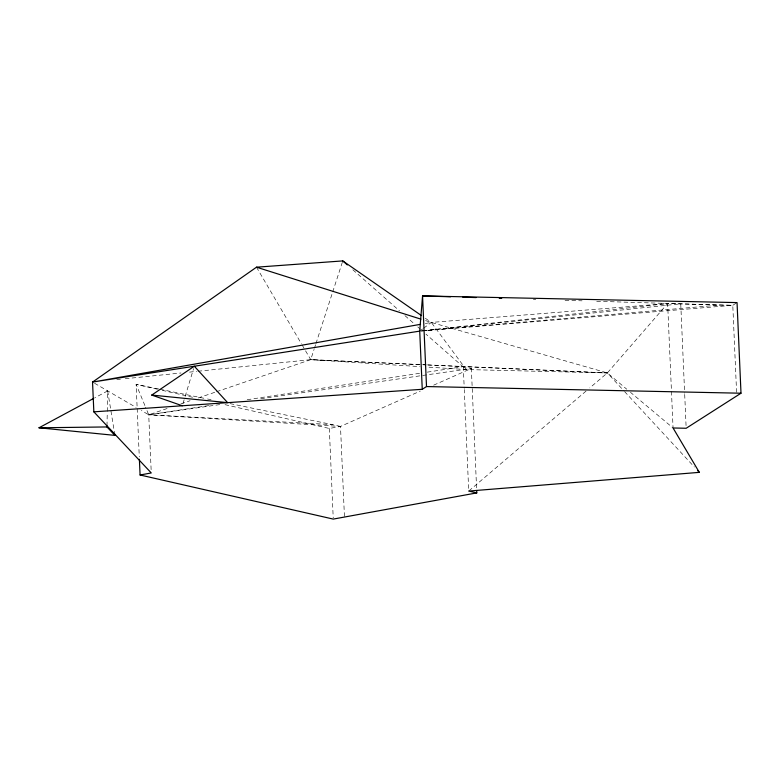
<?xml version="1.0" encoding="UTF-8"?>
<svg xmlns="http://www.w3.org/2000/svg" width="780" height="780" viewBox="0 0 780 780"><rect width="100%" height="100%" fill="white"/><g stroke="black" fill="none" stroke-linecap="round" stroke-linejoin="round"><path stroke-width="0.58" stroke-dasharray="3.9 2.92" d="M106.987 425.831L107.25 412.581M107.279 411.372L107.679 390.897L94.799 397.81M183.017 403.445L184.782 397.625M185.133 396.464L193.606 368.56M216.518 391.716L310.732 359.658L314.087 349.323M314.457 348.173L315.578 344.731M315.949 343.58L332.339 293.056M332.709 291.915L342.401 262.06M736.193 303.137L732.791 305.321L667.631 303.537L607.347 372.938L589.787 387.904M586.092 391.053L468.721 491.069L464.285 389.581M422.614 328.955L419.718 331.13L667.631 303.537L673.062 427.986L630.484 392.32M423.579 328.234L431.311 322.433L667.631 303.537M225.011 404.654L329.316 428.464L340.499 426.426L420.342 391.063M433.651 385.164L471.354 368.462L476.629 489.284M167.115 408.535L148.726 414.794L141.355 410.504M180.901 403.845L190.086 400.715M198.13 397.976L215.368 392.116M425.324 323.485L431.311 322.433L607.347 372.938L626.779 389.22M208.757 405.6L148.726 414.794L145.577 407.189M247.172 399.721L420.059 373.25M427.264 372.138L463.291 366.629L607.347 372.938L623.766 390.692M219.755 404.596L148.726 414.794L151.164 470.535M260.686 398.716L471.354 368.462L463.291 366.629L423.335 364.806M736.583 392.32L732.791 305.321L420.927 331.032L680.745 303.82L684.645 393.227M116.785 379.587L120.422 379.216M125.268 378.719L181.028 372.986M189.52 372.119L196.794 371.368M198.003 371.241L310.732 359.658L421.356 364.611M420.927 331.022L719.677 305.038L732.791 305.321M533.364 299.335L535.801 299.403M565.032 300.3L582.075 300.827M596.69 301.275L719.677 305.038M422.565 364.66L426.212 364.825M427.43 364.884L607.347 372.938L466.226 369.554L427.352 367.078M302.104 344.945L310.732 359.658L422.116 364.748M340.499 426.426L332.436 424.593L148.726 414.794L340.499 426.426L344.458 517.052M310.732 359.658L420.069 366.619M158.72 388.996L136.12 384.365L137.124 407.326M159.919 389.24L206.32 398.746M207.509 398.99L211.078 399.721M230.11 403.621L332.436 424.593M157.453 389.24L136.12 384.365L145.129 406.097M162.191 390.322L195.38 397.898M425.519 320.599L431.311 322.433L466.226 369.554L425.987 334.142M94.565 383.253L136.1 407.443M425.344 318.279L431.311 322.433M352.823 269.763L399.467 310.81M404.956 315.637L414.102 323.68M417.758 326.908L420.498 329.316M624.585 391.579L694.375 467.035M256.503 267.189L301.49 343.892M107.679 390.897L114.484 432.812M684.703 394.436L686.068 425.851M463.291 366.629L464.236 388.372M329.316 428.464L333.216 517.881M137.173 408.535L139.288 456.865"/><path stroke-width="1.17" d="M93.727 398.385L39 427.791L114.894 435.377L106.967 426.943L106.987 425.831M421.366 315.52L342.771 260.91L256.503 267.189L92.547 382.083L93.844 411.84L422.253 389.298L419.718 331.13L422.555 295.932L737.042 302.591L741 393.218L686.176 428.259L673.062 427.986L699.309 472.358L468.721 491.069L476.785 492.901L476.687 490.493M151.739 395.07L194.317 366.229L227.643 402.656L151.739 395.07L182.305 405.766M422.253 389.298L426.514 386.558L741 393.218M139.386 459.284L140.078 474.991L151.271 472.953L93.844 411.84M476.785 492.901L333.265 519.09L140.078 474.991M420.537 324.324L92.547 382.083L419.718 331.13M39 427.791L106.967 426.943M450.567 296.79L422.555 295.932L426.514 386.558M462.745 297.17L476.131 297.58M499.268 298.291L501.706 298.36M256.503 267.189L420.888 319.137M342.771 260.91L347.344 264.937M697.661 470.584L699.309 472.358M114.67 434.011L114.894 435.377"/></g></svg>
